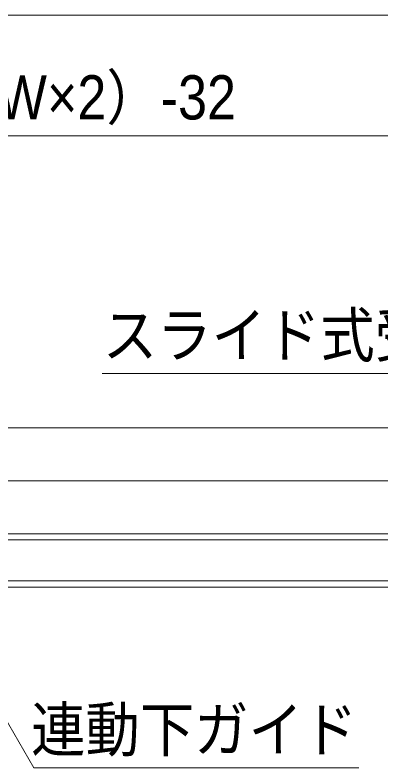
# Model space of a CAD drawing. Units: millimetres, scale not verified. Extents: x -6062 to 6062, y -3045 to 3045.
# Drawn here: x -2159 to -1856, y 1056 to 1680 of the extents above; entities that cross this region are included whole.
import ezdxf
from ezdxf.enums import TextEntityAlignment as Align

# ---------------------------------------------------------------- set-up
doc = ezdxf.new("R2010")
doc.units = ezdxf.units.MM
doc.header["$LTSCALE"] = 20
for name, color, linetype, lineweight in [('0-0_3一般', 7, 'Continuous', 15), ('0-1_2寸法-3', 7, 'Continuous', 15), ('0-2_2寸法-1', 7, 'Continuous', 15)]:
    doc.layers.add(name, color=color, linetype=linetype, lineweight=lineweight)
doc.styles.add('ＭＳ Ｐゴシック', font='')
doc.styles.get('ＭＳ Ｐゴシック').set_extended_font_data('MS PGothic')

# ---------------------------------------------------------------- blocks, each defined once
blk = doc.blocks.new('グループ-23')
at = {"layer": '0-0_3一般'}
for p, q in [((7030, 25876.9), (-41990, 25876.9)), ((7030, 25876.9), (-41990, 25876.9)), ((7030, 24996.9), (-41990, 24996.9)), ((6722, 24896.9), (-9202, 24896.9)), ((7030, 24116.9), (-41990, 24116.9)), ((-9202, 24216.9), (6722, 24216.9))]:
    blk.add_line(p, q, dxfattribs=at)
for points in [[(7030, 25876.9), (7030, 26756.9), (-41990, 26756.9), (-41990, 25876.9)], [(7030, 24116.9), (7030, 24996.9), (-41990, 24996.9), (-41990, 24116.9)]]:
    blk.add_lwpolyline(points, dxfattribs=at)

msp = doc.modelspace()

# ---------------------------------------------------------------- linework, layer by layer
at = {"layer": '0-1_2寸法-3'}
for points in [[(-1590.5, 1227.84), (-1679.99, 1382.84), (-2086.87, 1382.84)], [(-2255.5, 1249.84), (-2143.49, 1055.84), (-1874.17, 1055.84)]]:
    msp.add_lwpolyline(points, dxfattribs=at)
at = {"layer": '0-2_2寸法-1'}
for p, q in [((-3874.79, 1680), (-1448.21, 1680)), ((-3046.79, 1580), (-1448.21, 1580))]:
    msp.add_line(p, q, dxfattribs=at)

# ---------------------------------------------------------------- block references
at = {"layer": '0-0_3一般', "xscale": 0.05, "yscale": 0.05}
msp.add_blockref('グループ-23', (-1787.5, 0), dxfattribs=at)

# ---------------------------------------------------------------- texts
at = {"layer": '0-1_2寸法-3', "style": 'ＭＳ Ｐゴシック', "width": 0.9}
for s, height, p in [('スライド式受け金具', 36.69, (-2086.29, 1385.39)), ('連動下ガイド', 36.66, (-2145.59, 1058.39))]:
    msp.add_text(s, height=height, dxfattribs=at).set_placement(p, align=Align.BOTTOM_LEFT)
at = {"layer": '0-2_2寸法-1', "style": 'ＭＳ Ｐゴシック', "width": 0.9}
msp.add_text('有効開口幅\u3000（DW×2）-32', height=36.66, dxfattribs=at).set_placement((-2519.46, 1582.45), align=Align.BOTTOM_LEFT)

doc.saveas('drawing.dxf')
